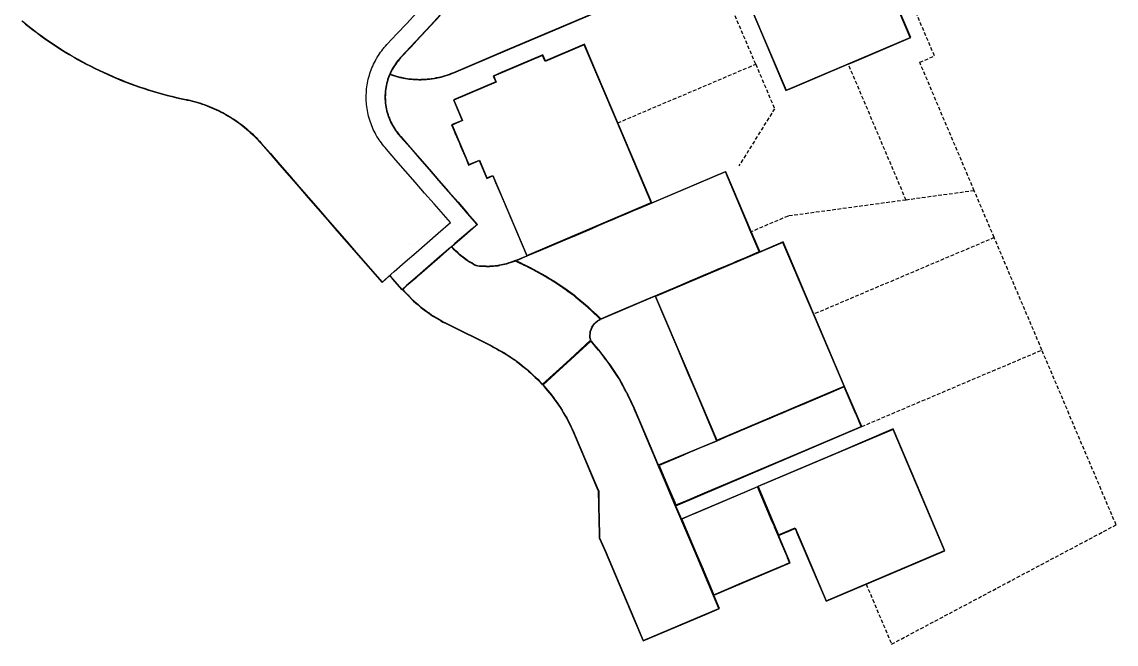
# Model space of a CAD drawing. Header units: metres. Extents: x 337936 to 338461, y 373266 to 374024.
# Drawn here: x 338386.3 to 338461.5, y 373265.8 to 373308.6 of the extents above; entities that cross this region are included whole.
import ezdxf

# ---------------------------------------------------------------- set-up
doc = ezdxf.new("R2010")
doc.units = ezdxf.units.M
doc.linetypes.add('CENTRE', pattern=[1.4, 0.7, -0.3, 0.1, -0.3])
doc.linetypes.add('DASHED2', pattern=[0.375, 0.25, -0.125])
for name, color, linetype in [('3D_LINES', 4, 'Continuous'), ('PLOTS EXTERNAL LEVEL', 3, 'Continuous'), ('PLOTS FFL', 1, 'Continuous')]:
    doc.layers.add(name, color=color, linetype=linetype)
doc.layers.add('ROAD_CENTRELINES', color=1, linetype='CENTRE', true_color=0xff0000)

msp = doc.modelspace()

# ---------------------------------------------------------------- linework, layer by layer
at = {"layer": '3D_LINES', "linetype": 'DASHED2'}
for points in [[(338449.002, 373306.214, 34.358), (338446.415, 373312.308, 34.3)], [(338436.721, 373305.644, 34.25), (338434.625, 373310.58, 34.3)], [(338427.239, 373301.62, 34.275), (338436.721, 373305.644, 34.25), (338436.721, 373305.644, 34.25)], [(338436.721, 373305.644, 34.25), (338438.017, 373302.591, 34.25)], [(338447.052, 373296.312, 34.3), (338443.085, 373305.657, 34.275)], [(338447.989, 373305.784, 34.323), (338449.002, 373306.214, 34.358)], [(338451.739, 373296.951, 34.399), (338447.989, 373305.784, 34.323)], [(338438.017, 373302.591, 34.25), (338435.569, 373298.664, 34.14)], [(338451.739, 373296.951, 34.399), (338447.052, 373296.312, 34.3)], [(338453.106, 373293.729, 34.395), (338451.739, 373296.951, 34.399)], [(338447.052, 373296.312, 34.3), (338438.94, 373295.207, 34.2)], [(338438.94, 373295.207, 34.2), (338436.407, 373294.131, 34.26), (338436.407, 373294.131, 34.26)], [(338453.106, 373293.729, 34.395), (338440.713, 373288.469, 34.275)], [(338456.386, 373286.002, 34.363), (338453.106, 373293.729, 34.395)], [(338444.005, 373280.746, 34.23), (338456.386, 373286.002, 34.363)], [(338461.486, 373273.987, 34.385), (338456.386, 373286.002, 34.363)], [(338446.059, 373265.787, 34.174), (338461.486, 373273.987, 34.385)], [(338444.313, 373269.902, 34.275), (338446.059, 373265.787, 34.174)]]:
    msp.add_polyline3d(points, dxfattribs=at)
at = {"layer": '3D_LINES'}
for points in [[(338411.593, 373304.937, 34.229), (338411.674, 373304.913, 34.23), (338411.75, 373304.89, 34.232), (338411.815, 373304.87, 34.233), (338411.893, 373304.847, 34.234), (338411.962, 373304.827, 34.236), (338412.037, 373304.804, 34.237), (338412.112, 373304.782, 34.238), (338412.191, 373304.758, 34.24), (338412.266, 373304.737, 34.241), (338412.343, 373304.724, 34.242), (338412.414, 373304.711, 34.244), (338412.491, 373304.698, 34.245), (338412.569, 373304.684, 34.246), (338412.643, 373304.671, 34.248), (338412.796, 373304.644, 34.25), (338412.876, 373304.629, 34.252), (338412.95, 373304.618, 34.253), (338413.028, 373304.614, 34.254), (338413.098, 373304.61, 34.255), (338413.176, 373304.605, 34.257), (338413.247, 373304.601, 34.258), (338413.345, 373304.595, 34.26), (338413.417, 373304.591, 34.261), (338413.497, 373304.586, 34.262), (338413.571, 373304.582, 34.263), (338413.653, 373304.58, 34.265), (338413.725, 373304.584, 34.266), (338413.804, 373304.588, 34.267), (338413.875, 373304.592, 34.269), (338413.954, 373304.597, 34.27), (338414.026, 373304.601, 34.271), (338414.107, 373304.606, 34.273), (338414.179, 373304.61, 34.274), (338414.261, 373304.614, 34.275), (338414.336, 373304.62, 34.277), (338414.414, 373304.634, 34.278), (338414.484, 373304.646, 34.279), (338414.645, 373304.674, 34.282), (338414.795, 373304.7, 34.284), (338414.947, 373304.727, 34.287), (338415.002, 373304.736, 34.288), (338415.097, 373304.764, 34.29), (338415.242, 373304.807, 34.292), (338415.388, 373304.851, 34.295), (338415.544, 373304.897, 34.298), (338415.692, 373304.943, 34.3), (338415.835, 373304.999, 34.303), (338415.978, 373305.055, 34.305), (338419.682, 373306.627, 34.374), (338423.364, 373308.19, 34.442), (338427.039, 373309.75, 34.511)], [(338386.295, 373308.622, 34.028), (338386.552, 373308.41, 34.031), (338386.811, 373308.202, 34.034), (338387.073, 373307.998, 34.037), (338387.338, 373307.796, 34.04), (338387.606, 373307.598, 34.043), (338387.876, 373307.404, 34.046), (338388.149, 373307.213, 34.049), (338388.424, 373307.026, 34.051), (338388.701, 373306.843, 34.054), (338388.981, 373306.663, 34.057), (338389.263, 373306.486, 34.06), (338389.548, 373306.314, 34.063), (338389.835, 373306.145, 34.066), (338390.123, 373305.98, 34.069), (338390.414, 373305.818, 34.072), (338390.708, 373305.661, 34.075), (338391.003, 373305.507, 34.078), (338391.3, 373305.357, 34.081), (338391.599, 373305.211, 34.084), (338391.9, 373305.069, 34.087), (338392.202, 373304.931, 34.089), (338392.507, 373304.797, 34.092), (338392.813, 373304.666, 34.095), (338393.121, 373304.54, 34.098), (338393.43, 373304.418, 34.101), (338393.742, 373304.3, 34.104), (338394.054, 373304.186, 34.107), (338394.368, 373304.076, 34.11), (338394.684, 373303.97, 34.113), (338395, 373303.868, 34.116), (338395.319, 373303.77, 34.119), (338395.638, 373303.677, 34.122), (338395.958, 373303.588, 34.124), (338396.28, 373303.502, 34.127), (338396.603, 373303.421, 34.13), (338396.927, 373303.345, 34.133), (338397.251, 373303.272, 34.136), (338397.573, 373303.205, 34.139), (338397.654, 373303.188, 34.14), (338397.828, 373303.149, 34.142), (338397.999, 373303.108, 34.145), (338398.169, 373303.063, 34.147), (338398.339, 373303.015, 34.15), (338398.507, 373302.964, 34.152), (338398.675, 373302.91, 34.154), (338398.841, 373302.853, 34.157), (338399.007, 373302.792, 34.159), (338399.171, 373302.728, 34.161), (338399.334, 373302.661, 34.164), (338399.495, 373302.591, 34.166), (338399.656, 373302.518, 34.168), (338399.814, 373302.442, 34.171), (338399.972, 373302.363, 34.173), (338400.128, 373302.281, 34.175), (338400.282, 373302.196, 34.178), (338400.434, 373302.109, 34.18), (338400.585, 373302.018, 34.183), (338400.735, 373301.924, 34.185), (338400.882, 373301.828, 34.187), (338401.027, 373301.728, 34.19), (338401.171, 373301.626, 34.192), (338401.313, 373301.522, 34.194), (338401.452, 373301.414, 34.197), (338401.59, 373301.304, 34.199), (338401.725, 373301.192, 34.201), (338401.858, 373301.077, 34.204), (338401.989, 373300.959, 34.206), (338402.118, 373300.839, 34.208), (338402.245, 373300.716, 34.211), (338402.369, 373300.591, 34.213), (338402.49, 373300.464, 34.216), (338402.61, 373300.335, 34.218), (338402.729, 373300.2, 34.22), (338403.349, 373299.487, 34.23), (338404.005, 373298.732, 34.24), (338404.661, 373297.978, 34.25), (338405.317, 373297.223, 34.26), (338405.973, 373296.468, 34.27), (338406.629, 373295.713, 34.28), (338407.285, 373294.959, 34.29), (338407.941, 373294.204, 34.3), (338408.597, 373293.449, 34.31), (338409.253, 373292.695, 34.32), (338409.909, 373291.94, 34.33), (338411.041, 373290.638, 34.34), (338411.565, 373291.094, 34.347)], [(338386.311, 373308.641, 34.028), (338386.567, 373308.43, 34.031), (338386.827, 373308.222, 34.034), (338387.089, 373308.017, 34.037), (338387.353, 373307.816, 34.04), (338387.621, 373307.619, 34.043), (338387.891, 373307.424, 34.046), (338388.163, 373307.234, 34.049), (338388.438, 373307.047, 34.051), (338388.715, 373306.863, 34.054), (338388.995, 373306.684, 34.057), (338389.277, 373306.508, 34.06), (338389.561, 373306.335, 34.063), (338389.847, 373306.166, 34.066), (338390.136, 373306.001, 34.069), (338390.426, 373305.84, 34.072), (338390.719, 373305.683, 34.075), (338391.014, 373305.529, 34.078), (338391.311, 373305.379, 34.081), (338391.61, 373305.234, 34.084), (338391.91, 373305.092, 34.087), (338392.213, 373304.954, 34.089), (338392.517, 373304.819, 34.092), (338392.823, 373304.689, 34.095), (338393.13, 373304.563, 34.098), (338393.44, 373304.441, 34.101), (338393.75, 373304.323, 34.104), (338394.063, 373304.209, 34.107), (338394.376, 373304.099, 34.11), (338394.691, 373303.994, 34.113), (338395.008, 373303.892, 34.116), (338395.326, 373303.794, 34.119), (338395.645, 373303.701, 34.122), (338395.965, 373303.612, 34.124), (338396.286, 373303.527, 34.127), (338396.609, 373303.446, 34.13), (338396.932, 373303.369, 34.133), (338397.257, 373303.297, 34.136), (338397.578, 373303.229, 34.139), (338397.659, 373303.212, 34.14), (338397.833, 373303.174, 34.142), (338398.005, 373303.132, 34.145), (338398.176, 373303.087, 34.147), (338398.346, 373303.039, 34.15), (338398.515, 373302.988, 34.152), (338398.683, 373302.934, 34.154), (338398.85, 373302.876, 34.157), (338399.015, 373302.815, 34.159), (338399.18, 373302.751, 34.161), (338399.343, 373302.684, 34.164), (338399.505, 373302.614, 34.166), (338399.666, 373302.541, 34.168), (338399.825, 373302.465, 34.171), (338399.983, 373302.386, 34.173), (338400.139, 373302.303, 34.175), (338400.294, 373302.218, 34.178), (338400.447, 373302.13, 34.18), (338400.598, 373302.039, 34.183), (338400.748, 373301.945, 34.185), (338400.896, 373301.848, 34.187), (338401.042, 373301.749, 34.19), (338401.186, 373301.647, 34.192), (338401.328, 373301.542, 34.194), (338401.468, 373301.434, 34.197), (338401.605, 373301.324, 34.199), (338401.741, 373301.211, 34.201), (338401.875, 373301.095, 34.204), (338402.006, 373300.978, 34.206), (338402.135, 373300.857, 34.208), (338402.262, 373300.734, 34.211), (338402.387, 373300.609, 34.213), (338402.509, 373300.481, 34.216), (338402.628, 373300.351, 34.218), (338402.748, 373300.217, 34.22), (338403.368, 373299.503, 34.23), (338404.024, 373298.749, 34.24), (338404.68, 373297.994, 34.25), (338405.336, 373297.239, 34.26), (338405.992, 373296.485, 34.27), (338406.648, 373295.73, 34.28), (338407.304, 373294.975, 34.29), (338407.96, 373294.22, 34.3), (338408.616, 373293.466, 34.31), (338409.272, 373292.711, 34.32), (338409.928, 373291.956, 34.33), (338411.044, 373290.673, 34.34), (338411.883, 373291.403, 34.352), (338412.638, 373292.059, 34.382), (338413.392, 373292.715, 34.412), (338414.147, 373293.371, 34.382), (338414.902, 373294.027, 34.352), (338415.741, 373294.757, 34.34), (338414.626, 373296.04, 34.33), (338413.97, 373296.794, 34.32), (338413.314, 373297.549, 34.31), (338412.657, 373298.304, 34.3), (338412.001, 373299.058, 34.29), (338411.345, 373299.813, 34.28), (338411.256, 373299.916, 34.278), (338411.165, 373300.024, 34.277), (338411.08, 373300.13, 34.275), (338410.997, 373300.238, 34.273), (338410.918, 373300.348, 34.272), (338410.841, 373300.46, 34.27), (338410.767, 373300.574, 34.268), (338410.696, 373300.69, 34.266), (338410.628, 373300.808, 34.264), (338410.564, 373300.927, 34.262), (338410.502, 373301.048, 34.26), (338410.443, 373301.171, 34.258), (338410.388, 373301.295, 34.255), (338410.336, 373301.42, 34.253), (338410.287, 373301.547, 34.251), (338410.241, 373301.675, 34.248), (338410.199, 373301.804, 34.246), (338410.16, 373301.934, 34.243), (338410.124, 373302.066, 34.24), (338410.092, 373302.198, 34.238), (338410.063, 373302.33, 34.235), (338410.037, 373302.464, 34.232), (338410.015, 373302.598, 34.229), (338409.996, 373302.733, 34.226), (338409.981, 373302.868, 34.223), (338409.97, 373303.003, 34.22), (338409.961, 373303.139, 34.217), (338409.957, 373303.274, 34.214), (338409.956, 373303.41, 34.211), (338409.958, 373303.546, 34.207), (338409.964, 373303.682, 34.204), (338409.973, 373303.818, 34.201), (338409.986, 373303.953, 34.199), (338410.002, 373304.088, 34.196), (338410.022, 373304.222, 34.193), (338410.045, 373304.356, 34.191), (338410.071, 373304.489, 34.189), (338410.101, 373304.622, 34.187), (338410.135, 373304.754, 34.185), (338410.171, 373304.885, 34.184), (338410.212, 373305.014, 34.182), (338410.255, 373305.143, 34.181), (338410.302, 373305.271, 34.18), (338410.352, 373305.397, 34.179), (338410.405, 373305.522, 34.178), (338410.461, 373305.646, 34.177), (338410.521, 373305.768, 34.177), (338410.584, 373305.889, 34.177), (338410.651, 373306.01, 34.177), (338410.679, 373306.059, 34.177), (338410.717, 373306.123, 34.177), (338410.79, 373306.24, 34.176), (338410.865, 373306.354, 34.176), (338410.942, 373306.465, 34.176), (338411.023, 373306.575, 34.176), (338411.108, 373306.684, 34.175), (338411.137, 373306.721, 34.175), (338411.191, 373306.786, 34.176), (338411.28, 373306.89, 34.177), (338411.379, 373306.999, 34.179), (338412.058, 373307.727, 34.189), (338412.74, 373308.458, 34.199), (338413.422, 373309.19, 34.209)], [(338415.046, 373309.043, 34.274), (338414.364, 373308.311, 34.264), (338413.682, 373307.58, 34.254), (338413, 373306.848, 34.244), (338412.318, 373306.117, 34.234), (338412.307, 373306.105, 34.233), (338412.216, 373306.004, 34.232), (338412.138, 373305.91, 34.23), (338412.129, 373305.899, 34.23), (338412.046, 373305.792, 34.229), (338411.966, 373305.682, 34.228), (338411.89, 373305.569, 34.227), (338411.818, 373305.454, 34.227), (338411.791, 373305.409, 34.227), (338411.791, 373305.409, 34.227), (338411.749, 373305.336, 34.227), (338411.685, 373305.216, 34.227), (338411.625, 373305.094, 34.227), (338411.569, 373304.97, 34.228), (338411.518, 373304.845, 34.229), (338411.47, 373304.717, 34.231), (338411.427, 373304.588, 34.233), (338411.389, 373304.458, 34.235), (338411.355, 373304.326, 34.237), (338411.325, 373304.193, 34.24), (338411.3, 373304.06, 34.242), (338411.28, 373303.925, 34.246), (338411.264, 373303.79, 34.249), (338411.252, 373303.655, 34.253), (338411.246, 373303.519, 34.257), (338411.243, 373303.383, 34.261), (338411.246, 373303.247, 34.266), (338411.253, 373303.111, 34.27), (338411.265, 373302.976, 34.274), (338411.281, 373302.841, 34.278), (338411.302, 373302.706, 34.282), (338411.328, 373302.573, 34.285), (338411.358, 373302.44, 34.289), (338411.392, 373302.308, 34.293), (338411.431, 373302.178, 34.296), (338411.475, 373302.049, 34.299), (338411.522, 373301.922, 34.302), (338411.574, 373301.796, 34.306), (338411.631, 373301.672, 34.309), (338411.691, 373301.551, 34.311), (338411.756, 373301.431, 34.314), (338411.824, 373301.313, 34.317), (338411.897, 373301.198, 34.319), (338411.973, 373301.086, 34.322), (338412.053, 373300.976, 34.324), (338412.137, 373300.869, 34.326), (338412.225, 373300.765, 34.328), (338412.31, 373300.667, 34.33), (338412.966, 373299.913, 34.34), (338413.622, 373299.158, 34.35), (338414.278, 373298.403, 34.36), (338414.934, 373297.648, 34.37), (338415.59, 373296.894, 34.38), (338416.246, 373296.139, 34.39), (338416.902, 373295.384, 34.396), (338417.558, 373294.63, 34.41), (338417.256, 373294.367, 34.404), (338416.501, 373293.711, 34.392), (338416.049, 373293.317, 34.39), (338415.747, 373293.055, 34.402), (338414.992, 373292.399, 34.432), (338414.237, 373291.743, 34.462), (338413.483, 373291.087, 34.432), (338412.728, 373290.431, 34.402), (338412.426, 373290.168, 34.39), (338411.77, 373290.923, 34.365), (338411.62, 373291.096, 34.359)], [(338411.58, 373304.93, 34.229), (338411.541, 373304.835, 34.229), (338411.494, 373304.709, 34.231), (338411.451, 373304.581, 34.233), (338411.413, 373304.451, 34.235), (338411.379, 373304.32, 34.237), (338411.35, 373304.188, 34.24), (338411.325, 373304.055, 34.242), (338411.304, 373303.922, 34.246), (338411.289, 373303.788, 34.249), (338411.277, 373303.653, 34.253), (338411.271, 373303.518, 34.257), (338411.268, 373303.383, 34.261), (338411.271, 373303.248, 34.266), (338411.278, 373303.113, 34.27), (338411.29, 373302.978, 34.274), (338411.306, 373302.844, 34.278), (338411.327, 373302.71, 34.282), (338411.352, 373302.578, 34.285), (338411.382, 373302.446, 34.289), (338411.416, 373302.315, 34.293), (338411.455, 373302.186, 34.296), (338411.498, 373302.058, 34.299), (338411.546, 373301.931, 34.302), (338411.597, 373301.806, 34.306), (338411.653, 373301.683, 34.309), (338411.713, 373301.562, 34.311), (338411.777, 373301.443, 34.314), (338411.846, 373301.326, 34.317), (338411.918, 373301.212, 34.319), (338411.994, 373301.1, 34.322), (338412.073, 373300.991, 34.324), (338412.157, 373300.885, 34.326), (338412.244, 373300.781, 34.328), (338412.328, 373300.684, 34.33), (338412.984, 373299.929, 34.34), (338413.641, 373299.174, 34.35), (338414.297, 373298.419, 34.36), (338414.953, 373297.665, 34.37), (338415.609, 373296.91, 34.38), (338416.265, 373296.155, 34.39), (338416.921, 373295.401, 34.396), (338417.593, 373294.627, 34.41), (338417.273, 373294.348, 34.404), (338416.518, 373293.692, 34.392), (338416.065, 373293.299, 34.39), (338415.832, 373293.096, 34.399)], [(338412.456, 373290.162, 34.391), (338412.424, 373290.133, 34.39), (338411.751, 373290.907, 34.365), (338411.59, 373291.092, 34.358)]]:
    msp.add_polyline3d(points, dxfattribs=at)
at = {"layer": '3D_LINES', "linetype": 'Continuous'}
for points in [[(338415.04, 373309, 34.272), (338413.756, 373307.622, 34.254), (338413.696, 373307.558, 34.254), (338413.015, 373306.828, 34.244), (338412.317, 373306.076, 34.234), (338412.23, 373305.968, 34.232), (338412.143, 373305.861, 34.231), (338412.06, 373305.758, 34.229), (338411.982, 373305.662, 34.228), (338411.906, 373305.534, 34.228), (338411.835, 373305.416, 34.227), (338411.808, 373305.37, 34.227), (338411.766, 373305.299, 34.227), (338411.694, 373305.178, 34.228), (338411.625, 373305.03, 34.228), (338411.62, 373304.955, 34.229), (338411.681, 373304.937, 34.23), (338411.757, 373304.914, 34.232), (338411.822, 373304.894, 34.233), (338411.9, 373304.871, 34.234), (338411.969, 373304.85, 34.236), (338412.044, 373304.828, 34.237), (338412.119, 373304.806, 34.238), (338412.198, 373304.782, 34.24), (338412.272, 373304.762, 34.241), (338412.347, 373304.748, 34.242), (338412.419, 373304.736, 34.244), (338412.495, 373304.722, 34.245), (338412.573, 373304.708, 34.246), (338412.647, 373304.695, 34.248), (338412.8, 373304.668, 34.25), (338412.88, 373304.654, 34.252), (338412.952, 373304.643, 34.253), (338413.03, 373304.639, 34.254), (338413.1, 373304.635, 34.255), (338413.178, 373304.63, 34.257), (338413.248, 373304.626, 34.258), (338413.346, 373304.62, 34.26), (338413.419, 373304.616, 34.261), (338413.499, 373304.611, 34.262), (338413.572, 373304.607, 34.263), (338413.652, 373304.605, 34.265), (338413.723, 373304.609, 34.266), (338413.802, 373304.613, 34.267), (338413.874, 373304.617, 34.269), (338413.953, 373304.622, 34.27), (338414.025, 373304.626, 34.271), (338414.105, 373304.63, 34.273), (338414.178, 373304.635, 34.274), (338414.26, 373304.639, 34.275), (338414.332, 373304.645, 34.277), (338414.41, 373304.659, 34.278), (338414.48, 373304.671, 34.279), (338414.641, 373304.699, 34.282), (338414.791, 373304.725, 34.284), (338414.942, 373304.751, 34.287), (338414.997, 373304.761, 34.288), (338415.09, 373304.788, 34.29), (338415.235, 373304.831, 34.292), (338415.381, 373304.875, 34.295), (338415.537, 373304.921, 34.298), (338415.684, 373304.967, 34.3), (338415.826, 373305.022, 34.303), (338415.969, 373305.078, 34.305), (338419.672, 373306.65, 34.374), (338423.354, 373308.213, 34.442), (338427.029, 373309.773, 34.511)], [(338429.574, 373296.12, 34.22), (338434.649, 373298.265, 34.148), (338436.407, 373294.131, 34.26), (338436.993, 373292.75, 34.297)], [(338420.213, 373292.145, 34.311), (338419.842, 373292.016, 34.317), (338419.755, 373291.985, 34.318), (338419.699, 373291.966, 34.32), (338419.58, 373291.928, 34.324), (338419.468, 373291.904, 34.327), (338419.352, 373291.879, 34.331), (338419.234, 373291.854, 34.335), (338419.113, 373291.828, 34.339), (338419.061, 373291.817, 34.34), (338418.99, 373291.802, 34.342), (338418.94, 373291.798, 34.344), (338418.814, 373291.787, 34.349), (338418.69, 373291.777, 34.353), (338418.567, 373291.767, 34.358), (338418.446, 373291.757, 34.362), (338418.326, 373291.751, 34.366), (338418.199, 373291.756, 34.37), (338418.078, 373291.761, 34.373), (338417.96, 373291.766, 34.376), (338417.869, 373291.77, 34.38), (338417.731, 373291.776, 34.386), (338417.6, 373291.793, 34.391), (338417.53, 373291.802, 34.392), (338417.465, 373291.839, 34.392), (338417.336, 373291.913, 34.393), (338417.206, 373291.987, 34.394), (338417.076, 373292.062, 34.394), (338416.948, 373292.137, 34.395), (338416.798, 373292.248, 34.396), (338416.708, 373292.315, 34.396), (338416.589, 373292.404, 34.397), (338416.451, 373292.507, 34.398), (338416.428, 373292.524, 34.398), (338416.347, 373292.601, 34.399), (338416.243, 373292.7, 34.399), (338416.118, 373292.819, 34.4), (338416.014, 373292.918, 34.401), (338415.916, 373293.016, 34.402), (338415.847, 373293.092, 34.402)], [(338420.213, 373292.145, 34.311), (338420.988, 373292.475, 34.3)], [(338412.449, 373290.142, 34.502), (338412.546, 373290.041, 34.499), (338412.671, 373289.911, 34.504), (338412.791, 373289.785, 34.503), (338412.942, 373289.626, 34.511), (338413.076, 373289.489, 34.51), (338413.214, 373289.368, 34.509), (338413.373, 373289.23, 34.51), (338413.516, 373289.105, 34.509), (338413.656, 373288.982, 34.509), (338413.735, 373288.913, 34.509), (338413.806, 373288.862, 34.509), (338413.959, 373288.75, 34.508), (338414.112, 373288.639, 34.507), (338414.265, 373288.528, 34.507), (338414.459, 373288.386, 34.507), (338414.58, 373288.314, 34.506), (338414.741, 373288.218, 34.506), (338414.903, 373288.121, 34.505), (338415.066, 373288.023, 34.505), (338415.227, 373287.927, 34.504), (338415.398, 373287.838, 34.504), (338415.531, 373287.77, 34.503), (338418.535, 373286.28, 34.493), (338418.717, 373286.18, 34.492), (338418.9, 373286.08, 34.491), (338419.083, 373285.98, 34.49), (338419.265, 373285.88, 34.489), (338419.394, 373285.81, 34.489), (338419.444, 373285.777, 34.489), (338419.618, 373285.662, 34.488), (338419.792, 373285.548, 34.487), (338419.965, 373285.433, 34.486), (338420.139, 373285.319, 34.485), (338420.211, 373285.271, 34.485), (338420.305, 373285.198, 34.484), (338420.47, 373285.069, 34.483), (338420.634, 373284.941, 34.482), (338420.799, 373284.811, 34.481), (338420.982, 373284.668, 34.479), (338421.116, 373284.544, 34.478), (338421.269, 373284.403, 34.477), (338421.421, 373284.262, 34.476), (338421.574, 373284.121, 34.474), (338421.725, 373283.979, 34.472), (338421.868, 373283.828, 34.471), (338422.012, 373283.678, 34.469), (338422.06, 373283.628, 34.469)], [(338429.813, 373289.703, 34.4), (338426.047, 373288.105, 34.402)], [(338425.393, 373286.671, 34.357), (338425.384, 373286.721, 34.357), (338425.374, 373286.78, 34.358), (338425.355, 373286.89, 34.36), (338425.345, 373286.981, 34.362), (338425.351, 373287.053, 34.364), (338425.359, 373287.139, 34.366), (338425.37, 373287.266, 34.369), (338425.393, 373287.333, 34.371), (338425.427, 373287.428, 34.374), (338425.472, 373287.554, 34.378), (338425.585, 373287.72, 34.385), (338425.659, 373287.82, 34.389), (338425.74, 373287.891, 34.393), (338425.858, 373287.993, 34.398), (338425.876, 373288.009, 34.398), (338425.926, 373288.037, 34.4), (338426.047, 373288.105, 34.402)], [(338428.385, 373281.995, 34.311), (338428.281, 373282.218, 34.313), (338428.159, 373282.479, 34.316), (338428.071, 373282.668, 34.319), (338427.966, 373282.893, 34.321), (338427.908, 373283.018, 34.322), (338427.853, 373283.116, 34.323), (338427.733, 373283.333, 34.326), (338427.606, 373283.562, 34.328), (338427.493, 373283.767, 34.33), (338427.351, 373284.023, 34.333), (338427.239, 373284.196, 34.335), (338427.104, 373284.404, 34.337), (338426.968, 373284.612, 34.339), (338426.833, 373284.821, 34.341), (338426.695, 373285.028, 34.343), (338426.547, 373285.224, 34.345), (338426.398, 373285.422, 34.347), (338426.248, 373285.621, 34.348), (338426.099, 373285.819, 34.35), (338426.033, 373285.906, 34.351), (338425.941, 373286.013, 34.352), (338425.78, 373286.202, 34.354), (338425.618, 373286.39, 34.355), (338425.457, 373286.579, 34.357), (338425.413, 373286.63, 34.357)], [(338422.083, 373283.604, 34.468), (338422.15, 373283.524, 34.467), (338422.283, 373283.363, 34.466), (338422.417, 373283.204, 34.464), (338422.552, 373283.043, 34.462), (338422.685, 373282.883, 34.46), (338422.718, 373282.844, 34.459), (338422.807, 373282.717, 34.458), (338422.928, 373282.547, 34.456), (338423.048, 373282.377, 34.453), (338423.168, 373282.207, 34.451), (338423.282, 373282.044, 34.449), (338423.392, 373281.859, 34.446), (338423.498, 373281.679, 34.444), (338423.604, 373281.5, 34.441), (338423.709, 373281.321, 34.439), (338423.78, 373281.202, 34.437), (338423.809, 373281.141, 34.436), (338423.9, 373280.953, 34.433), (338423.992, 373280.764, 34.43), (338424.083, 373280.577, 34.428), (338424.173, 373280.39, 34.425), (338424.207, 373280.321, 34.423), (338424.251, 373280.218, 34.422), (338424.642, 373279.297, 34.409), (338425.033, 373278.377, 34.395), (338425.423, 373277.456, 34.38), (338425.814, 373276.536, 34.364), (338425.905, 373276.322, 34.36), (338425.926, 373275.316, 34.327), (338425.947, 373274.317, 34.307), (338425.967, 373273.328, 34.292), (338425.972, 373273.092, 34.293), (338426.365, 373272.167, 34.28), (338428.319, 373267.564, 34.178), (338428.981, 373266.004, 34.144), (338433.331, 373267.85, 34.026), (338434.228, 373268.231, 34.003), (338433.842, 373269.141, 34.022)], [(338431.227, 373275.3, 34.19), (338444.005, 373280.746, 34.23), (338442.821, 373283.503, 34.275)], [(338430.038, 373278.101, 34.25), (338429.952, 373278.304, 34.253), (338429.561, 373279.225, 34.269), (338429.171, 373280.145, 34.284), (338428.78, 373281.066, 34.298), (338428.393, 373281.976, 34.31), (338428.385, 373281.995, 34.311), (338428.385, 373281.995, 34.311)], [(338430.038, 373278.101, 34.25), (338434.029, 373279.771, 34.275)], [(338431.612, 373274.394, 34.162), (338436.857, 373276.626, 34.263)], [(338431.612, 373274.394, 34.162), (338431.227, 373275.3, 34.19)], [(338433.842, 373269.141, 34.022), (338439.087, 373271.371, 34.385), (338438.283, 373273.265, 34.316)]]:
    msp.add_polyline3d(points, dxfattribs=at)
for points in [[(338436.96, 373292.764, 34.297), (338436.591, 373293.632, 34.273), (338436.392, 373294.102, 34.261), (338436.369, 373294.156, 34.259), (338436.178, 373294.605, 34.247), (338434.635, 373298.241, 34.148), (338430.056, 373296.297, 34.199), (338429.584, 373296.097, 34.22), (338428.667, 373295.708, 34.229), (338428.215, 373295.515, 34.219), (338427.747, 373295.317, 34.238), (338427.294, 373295.125, 34.229), (338426.826, 373294.926, 34.246), (338426.373, 373294.734, 34.239), (338425.906, 373294.535, 34.255), (338425.453, 373294.343, 34.249), (338425.292, 373294.275, 34.261), (338424.532, 373293.952, 34.26), (338424.372, 373293.884, 34.269), (338423.612, 373293.562, 34.27), (338423.451, 373293.493, 34.278), (338422.691, 373293.171, 34.28), (338422.531, 373293.103, 34.286), (338421.771, 373292.78, 34.29), (338421.595, 373292.705, 34.295), (338420.998, 373292.452, 34.301), (338420.84, 373292.385, 34.301), (338420.68, 373292.317, 34.302), (338420.272, 373292.144, 34.31), (338420.589, 373291.987, 34.317), (338420.694, 373291.935, 34.316), (338420.82, 373291.872, 34.319), (338420.922, 373291.822, 34.323), (338420.985, 373291.791, 34.323), (338421.047, 373291.76, 34.322), (338421.212, 373291.678, 34.326), (338421.428, 373291.562, 34.33), (338422.269, 373291.109, 34.338), (338422.465, 373290.986, 34.34), (338422.557, 373290.929, 34.34), (338422.838, 373290.752, 34.346), (338423.286, 373290.471, 34.353), (338423.53, 373290.295, 34.358), (338423.757, 373290.13, 34.357), (338423.822, 373290.083, 34.357), (338423.853, 373290.06, 34.357), (338424.259, 373289.767, 34.355), (338424.377, 373289.668, 34.354), (338425.182, 373288.999, 34.373), (338425.468, 373288.728, 34.38), (338425.596, 373288.606, 34.386), (338425.748, 373288.462, 34.392), (338425.922, 373288.296, 34.398), (338426.002, 373288.22, 34.4), (338426.079, 373288.145, 34.402), (338426.925, 373288.504, 34.408), (338429.619, 373289.648, 34.378), (338429.803, 373289.726, 34.399), (338430.722, 373290.116, 34.386), (338431.452, 373290.426, 34.358), (338431.642, 373290.507, 34.373), (338432.373, 373290.817, 34.348), (338432.563, 373290.897, 34.36), (338433.293, 373291.207, 34.337), (338433.483, 373291.288, 34.347), (338434.214, 373291.598, 34.327), (338434.404, 373291.679, 34.334), (338435.173, 373292.005, 34.317), (338435.354, 373292.082, 34.32), (338436.078, 373292.389, 34.307), (338436.96, 373292.764, 34.297)], [(338421.19, 373291.633, 34.327), (338421.052, 373291.702, 34.324), (338420.984, 373291.735, 34.325), (338420.916, 373291.769, 34.325), (338420.818, 373291.817, 34.321), (338420.696, 373291.878, 34.318), (338420.647, 373291.902, 34.319), (338420.577, 373291.937, 34.319), (338420.211, 373292.118, 34.311), (338419.85, 373291.992, 34.317), (338419.763, 373291.962, 34.318), (338419.707, 373291.942, 34.32), (338419.586, 373291.904, 34.324), (338419.473, 373291.879, 34.327), (338419.358, 373291.855, 34.331), (338419.24, 373291.83, 34.335), (338419.119, 373291.804, 34.339), (338419.066, 373291.793, 34.34), (338418.993, 373291.777, 34.342), (338418.942, 373291.773, 34.344), (338418.816, 373291.762, 34.349), (338418.692, 373291.752, 34.353), (338418.569, 373291.742, 34.358), (338418.448, 373291.732, 34.362), (338418.326, 373291.726, 34.366), (338418.198, 373291.731, 34.37), (338418.077, 373291.736, 34.373), (338417.959, 373291.741, 34.376), (338417.868, 373291.745, 34.38), (338417.729, 373291.751, 34.386), (338417.597, 373291.768, 34.391), (338417.522, 373291.778, 34.392), (338417.453, 373291.817, 34.392), (338417.323, 373291.891, 34.393), (338417.194, 373291.965, 34.394), (338417.063, 373292.04, 34.394), (338416.934, 373292.116, 34.395), (338416.783, 373292.228, 34.396), (338416.693, 373292.295, 34.396), (338416.574, 373292.384, 34.397), (338416.436, 373292.487, 34.398), (338416.412, 373292.505, 34.398), (338416.33, 373292.583, 34.399), (338416.226, 373292.682, 34.399), (338416.101, 373292.801, 34.4), (338415.996, 373292.9, 34.401), (338415.898, 373292.999, 34.402), (338415.82, 373293.085, 34.402), (338415.666, 373292.952, 34.407), (338415.055, 373292.42, 34.43), (338414.935, 373292.317, 34.431), (338414.883, 373292.271, 34.433), (338414.841, 373292.235, 34.435), (338414.141, 373291.626, 34.458), (338413.59, 373291.147, 34.436), (338413.531, 373291.096, 34.433), (338413.48, 373291.052, 34.434), (338413.356, 373290.943, 34.484), (338412.735, 373290.404, 34.405), (338412.607, 373290.293, 34.412), (338412.461, 373290.166, 34.502), (338412.564, 373290.059, 34.499), (338412.689, 373289.928, 34.504), (338412.809, 373289.802, 34.503), (338412.96, 373289.644, 34.511), (338413.093, 373289.507, 34.51), (338413.231, 373289.387, 34.509), (338413.389, 373289.248, 34.51), (338413.532, 373289.124, 34.509), (338413.673, 373289.001, 34.509), (338413.751, 373288.933, 34.509), (338413.82, 373288.882, 34.509), (338413.973, 373288.771, 34.508), (338414.127, 373288.659, 34.507), (338414.28, 373288.548, 34.507), (338414.473, 373288.407, 34.507), (338414.593, 373288.335, 34.506), (338414.754, 373288.239, 34.506), (338414.916, 373288.142, 34.505), (338415.079, 373288.045, 34.505), (338415.239, 373287.949, 34.504), (338415.41, 373287.861, 34.504), (338415.542, 373287.792, 34.503), (338418.547, 373286.302, 34.493), (338418.73, 373286.202, 34.492), (338418.912, 373286.102, 34.491), (338419.095, 373286.002, 34.49), (338419.277, 373285.902, 34.489), (338419.407, 373285.831, 34.489), (338419.457, 373285.798, 34.489), (338419.631, 373285.683, 34.488), (338419.805, 373285.569, 34.487), (338419.979, 373285.454, 34.486), (338420.153, 373285.34, 34.485), (338420.226, 373285.292, 34.485), (338420.321, 373285.217, 34.484), (338420.485, 373285.089, 34.483), (338420.649, 373284.96, 34.482), (338420.814, 373284.831, 34.481), (338420.998, 373284.687, 34.479), (338421.133, 373284.563, 34.478), (338421.286, 373284.421, 34.477), (338421.438, 373284.28, 34.476), (338421.591, 373284.139, 34.474), (338421.743, 373283.996, 34.472), (338421.886, 373283.846, 34.471), (338422.03, 373283.695, 34.469), (338422.075, 373283.648, 34.469), (338423.938, 373285.347, 34.406), (338425.366, 373286.68, 34.357), (338425.359, 373286.717, 34.357), (338425.349, 373286.776, 34.358), (338425.331, 373286.886, 34.36), (338425.32, 373286.981, 34.362), (338425.326, 373287.055, 34.364), (338425.334, 373287.142, 34.366), (338425.345, 373287.271, 34.369), (338425.37, 373287.341, 34.371), (338425.404, 373287.437, 34.374), (338425.45, 373287.566, 34.378), (338425.565, 373287.735, 34.385), (338425.64, 373287.837, 34.389), (338425.724, 373287.91, 34.393), (338425.842, 373288.012, 34.398), (338425.861, 373288.029, 34.398), (338425.914, 373288.059, 34.4), (338426.03, 373288.124, 34.402), (338426.01, 373288.143, 34.401), (338425.978, 373288.173, 34.401), (338425.795, 373288.348, 34.394), (338425.635, 373288.5, 34.388), (338425.501, 373288.627, 34.382), (338425.162, 373288.951, 34.374), (338424.36, 373289.618, 34.355), (338424.24, 373289.718, 34.355), (338423.817, 373290.025, 34.357), (338423.741, 373290.08, 34.358), (338423.703, 373290.108, 34.358), (338423.476, 373290.272, 34.358), (338423.27, 373290.422, 34.355), (338422.847, 373290.688, 34.348), (338422.591, 373290.848, 34.343), (338422.508, 373290.901, 34.342), (338422.255, 373291.06, 34.339), (338421.42, 373291.509, 34.332), (338421.19, 373291.633, 34.327)], [(338428.362, 373281.984, 34.311), (338428.258, 373282.207, 34.313), (338428.137, 373282.468, 34.316), (338428.048, 373282.657, 34.319), (338427.943, 373282.882, 34.321), (338427.885, 373283.006, 34.322), (338427.831, 373283.104, 34.323), (338427.711, 373283.321, 34.326), (338427.584, 373283.55, 34.328), (338427.471, 373283.755, 34.33), (338427.329, 373284.011, 34.333), (338427.218, 373284.182, 34.335), (338427.083, 373284.391, 34.337), (338426.947, 373284.599, 34.339), (338426.812, 373284.807, 34.341), (338426.674, 373285.013, 34.343), (338426.527, 373285.209, 34.345), (338426.378, 373285.407, 34.347), (338426.228, 373285.606, 34.348), (338426.079, 373285.804, 34.35), (338426.014, 373285.89, 34.351), (338425.922, 373285.997, 34.352), (338425.761, 373286.185, 34.354), (338425.599, 373286.374, 34.355), (338425.438, 373286.562, 34.357), (338425.397, 373286.609, 34.357), (338422.109, 373283.611, 34.468), (338422.169, 373283.54, 34.467), (338422.303, 373283.38, 34.466), (338422.436, 373283.22, 34.464), (338422.571, 373283.059, 34.462), (338422.704, 373282.899, 34.46), (338422.738, 373282.859, 34.459), (338422.828, 373282.731, 34.458), (338422.948, 373282.561, 34.456), (338423.068, 373282.391, 34.453), (338423.188, 373282.221, 34.451), (338423.303, 373282.058, 34.449), (338423.413, 373281.871, 34.446), (338423.519, 373281.692, 34.444), (338423.625, 373281.513, 34.441), (338423.731, 373281.334, 34.439), (338423.802, 373281.213, 34.437), (338423.832, 373281.152, 34.436), (338423.923, 373280.964, 34.433), (338424.014, 373280.775, 34.43), (338424.105, 373280.588, 34.428), (338424.196, 373280.401, 34.425), (338424.23, 373280.331, 34.423), (338424.274, 373280.227, 34.422), (338424.665, 373279.307, 34.409), (338425.056, 373278.386, 34.395), (338425.446, 373277.466, 34.38), (338425.837, 373276.545, 34.364), (338425.93, 373276.327, 34.36), (338425.951, 373275.317, 34.327), (338425.972, 373274.318, 34.307), (338425.992, 373273.329, 34.292), (338425.997, 373273.097, 34.293), (338426.388, 373272.177, 34.28), (338428.342, 373267.574, 34.178), (338428.994, 373266.037, 34.144), (338433.321, 373267.873, 34.026), (338434.195, 373268.244, 34.003), (338433.459, 373269.977, 34.041), (338432.67, 373271.836, 34.082), (338431.104, 373275.526, 34.197), (338430.709, 373276.457, 34.226), (338430.323, 373277.367, 34.241), (338430.026, 373278.066, 34.25), (338429.929, 373278.294, 34.253), (338429.538, 373279.215, 34.269), (338429.148, 373280.135, 34.284), (338428.757, 373281.056, 34.298), (338428.371, 373281.966, 34.31)], [(338443.961, 373280.755, 34.225), (338443.59, 373281.629, 34.241), (338443.56, 373281.698, 34.242), (338442.808, 373283.47, 34.275), (338441.914, 373283.09, 34.275), (338441.902, 373283.085, 34.275), (338440.99, 373282.698, 34.271), (338440.07, 373282.308, 34.269), (338439.137, 373281.912, 34.275), (338438.441, 373281.616, 34.275), (338438.229, 373281.526, 34.265), (338437.52, 373281.225, 34.275), (338437.308, 373281.135, 34.264), (338436.6, 373280.835, 34.274), (338436.388, 373280.745, 34.262), (338435.679, 373280.444, 34.274), (338435.467, 373280.354, 34.26), (338434.759, 373280.053, 34.274), (338434.547, 373279.963, 34.258), (338434.038, 373279.748, 34.274), (338432.813, 373279.227, 34.255), (338431.893, 373278.837, 34.253), (338431.761, 373278.781, 34.253), (338430.959, 373278.44, 34.251), (338430.838, 373278.389, 34.251), (338430.08, 373278.067, 34.249), (338430.362, 373277.403, 34.241), (338430.752, 373276.484, 34.226), (338430.773, 373276.434, 34.225), (338431.154, 373275.537, 34.197), (338431.233, 373275.352, 34.191), (338432.026, 373275.689, 34.195), (338433.044, 373276.121, 34.2), (338433.961, 373276.51, 34.205), (338434.779, 373276.857, 34.207), (338435.695, 373277.246, 34.209), (338440.296, 373279.199, 34.218), (338443.961, 373280.755, 34.225)], [(338436.844, 373276.593, 34.274), (338435.946, 373276.212, 34.245), (338435.685, 373276.101, 34.239), (338433.361, 373275.115, 34.166), (338432.441, 373274.724, 34.163), (338432.416, 373274.713, 34.163), (338431.643, 373274.385, 34.161), (338431.925, 373273.721, 34.14), (338431.948, 373273.666, 34.139), (338432.709, 373271.873, 34.083), (338433.105, 373270.94, 34.062), (338433.115, 373270.916, 34.063), (338433.506, 373269.995, 34.042), (338433.85, 373269.184, 34.024), (338435.549, 373269.905, 34.159), (338435.586, 373269.921, 34.161), (338436.575, 373270.341, 34.192), (338437.442, 373270.709, 34.264), (338438.692, 373271.239, 34.369), (338439.051, 373271.392, 34.385), (338438.913, 373271.718, 34.4), (338438.876, 373271.805, 34.4), (338438.422, 373272.875, 34.4), (338438.262, 373273.252, 34.262), (338438.023, 373273.815, 34.274), (338438.262, 373273.252, 34.262), (338438.002, 373273.865, 34.274), (338437.862, 373274.195, 34.274), (338436.844, 373276.593, 34.274)]]:
    msp.add_polyline3d(points, close=True, dxfattribs=at)
at = {"layer": 'PLOTS EXTERNAL LEVEL', "linetype": 'Continuous'}
for points in [[(338443.734, 373316.066, 34.275), (338440.824, 373314.831, 34.425), (338439.719, 373314.362, 34.425), (338439.44, 373314.244, 34.275), (338438.979, 373314.048, 34.425), (338438.058, 373313.657, 34.425), (338435.147, 373312.421, 34.275), (338436.97, 373308.128, 34.275), (338438.792, 373303.835, 34.275), (338439.403, 373304.095, 34.275), (338442.839, 373305.553, 34.282), (338443.085, 373305.658, 34.275), (338443.361, 373305.775, 34.282), (338447.378, 373307.48, 34.275), (338445.687, 373311.463, 34.275), (338444.124, 373315.145, 34.275), (338443.734, 373316.066, 34.275)], [(338427.239, 373301.62, 34.275), (338425.339, 373306.096, 34.275), (338424.949, 373307.016, 34.275), (338422.265, 373305.877, 34.35), (338422.093, 373306.282, 34.362), (338419.836, 373305.324, 34.425), (338419.284, 373305.09, 34.425), (338418.685, 373304.835, 34.402), (338418.857, 373304.43, 34.387), (338415.948, 373303.196, 34.275), (338416.546, 373301.786, 34.275), (338415.821, 373301.478, 34.288), (338415.972, 373301.124, 34.288), (338416.05, 373300.939, 34.291), (338416.358, 373300.214, 34.291), (338416.443, 373300.014, 34.295), (338416.723, 373299.354, 34.295), (338416.816, 373299.134, 34.299), (338416.995, 373298.714, 34.299), (338417.719, 373299.022, 34.275), (338418.239, 373297.799, 34.275), (338418.653, 373297.975, 34.275), (338418.843, 373297.527, 34.425), (338419.312, 373296.423, 34.425), (338420.988, 373292.475, 34.3), (338421.599, 373292.734, 34.294), (338421.761, 373292.803, 34.289), (338422.519, 373293.125, 34.286), (338422.682, 373293.194, 34.279), (338423.44, 373293.516, 34.277), (338423.602, 373293.585, 34.269), (338424.36, 373293.907, 34.269), (338424.523, 373293.975, 34.259), (338425.281, 373294.297, 34.26), (338425.443, 373294.366, 34.249), (338425.892, 373294.557, 34.254), (338426.364, 373294.757, 34.239), (338426.812, 373294.947, 34.246), (338427.284, 373295.148, 34.229), (338427.733, 373295.338, 34.237), (338428.205, 373295.538, 34.218), (338428.653, 373295.729, 34.229), (338429.125, 373295.929, 34.208), (338429.574, 373296.12, 34.22), (338429.136, 373297.151, 34.275), (338427.239, 373301.62, 34.275)], [(338440.713, 373288.469, 34.275), (338438.996, 373292.515, 34.275), (338438.605, 373293.435, 34.275), (338437.177, 373292.829, 34.295), (338436.993, 373292.75, 34.297), (338436.256, 373292.438, 34.308), (338436.072, 373292.36, 34.307), (338435.336, 373292.047, 34.321), (338435.152, 373291.969, 34.318), (338434.415, 373291.656, 34.335), (338434.231, 373291.578, 34.328), (338433.495, 373291.266, 34.348), (338433.311, 373291.188, 34.338), (338432.574, 373290.875, 34.361), (338432.39, 373290.797, 34.348), (338431.654, 373290.484, 34.374), (338431.47, 373290.406, 34.358), (338430.733, 373290.094, 34.387), (338430.549, 373290.015, 34.368), (338429.813, 373289.703, 34.4), (338431.269, 373286.273, 34.425), (338431.738, 373285.168, 34.425), (338431.921, 373284.737, 34.275), (338432.104, 373284.305, 34.425), (338432.573, 373283.201, 34.425), (338434.029, 373279.771, 34.275), (338434.537, 373279.986, 34.258), (338434.743, 373280.074, 34.275), (338435.457, 373280.377, 34.26), (338435.664, 373280.464, 34.275), (338436.378, 373280.768, 34.262), (338436.584, 373280.855, 34.275), (338437.298, 373281.158, 34.264), (338437.505, 373281.246, 34.275), (338438.219, 373281.549, 34.266), (338438.425, 373281.637, 34.275), (338439.139, 373281.94, 34.268), (338440.057, 373282.329, 34.275), (338442.821, 373283.503, 34.275), (338441.104, 373287.548, 34.275), (338440.713, 373288.469, 34.275)], [(338446.168, 373280.578, 34.275), (338442.38, 373278.97, 34.275), (338437.777, 373277.016, 34.275), (338436.857, 373276.626, 34.263), (338437.111, 373276.026, 34.275), (338438.04, 373273.839, 34.275), (338438.283, 373273.265, 34.316), (338438.285, 373273.262, 34.262), (338439.424, 373273.746, 34.398), (338439.599, 373273.333, 34.425), (338440.053, 373272.264, 34.425), (338440.234, 373271.837, 34.407), (338441.553, 373268.73, 34.275), (338446.042, 373270.636, 34.275), (338449.724, 373272.199, 34.275), (338447.792, 373276.751, 34.275), (338446.168, 373280.578, 34.275)]]:
    msp.add_polyline3d(points, close=True, dxfattribs=at)
at = {"layer": 'PLOTS FFL', "linetype": 'Continuous', "elevation": 34.425}
for points in [[(338443.72, 373316.033), (338439.45, 373314.221), (338435.18, 373312.408), (338438.805, 373303.868), (338443.075, 373305.681), (338447.345, 373307.493)], [(338427.216, 373301.61), (338424.935, 373306.983), (338422.252, 373305.844), (338422.08, 373306.249), (338418.718, 373304.822), (338418.89, 373304.417), (338415.981, 373303.182), (338416.579, 373301.773), (338415.854, 373301.465), (338417.008, 373298.747), (338417.733, 373299.055), (338418.252, 373297.832), (338418.667, 373298.008), (338421.001, 373292.508), (338429.541, 373296.133)], [(338440.69, 373288.459), (338438.592, 373293.402), (338429.845, 373289.69), (338431.944, 373284.746), (338434.042, 373279.803), (338442.789, 373283.516)], [(338446.155, 373280.545), (338436.89, 373276.612), (338438.298, 373273.295), (338439.437, 373273.778), (338440.257, 373271.847), (338441.566, 373268.763), (338449.692, 373272.212)]]:
    msp.add_lwpolyline(points, close=True, dxfattribs=at)
at = {"layer": 'ROAD_CENTRELINES', "elevation": 34.382, "flags": 128}
msp.add_lwpolyline([(338412.925, 373293.252), (338412.925, 373293.252), (338412.925, 373293.252)], dxfattribs=at)

doc.saveas('drawing.dxf')
